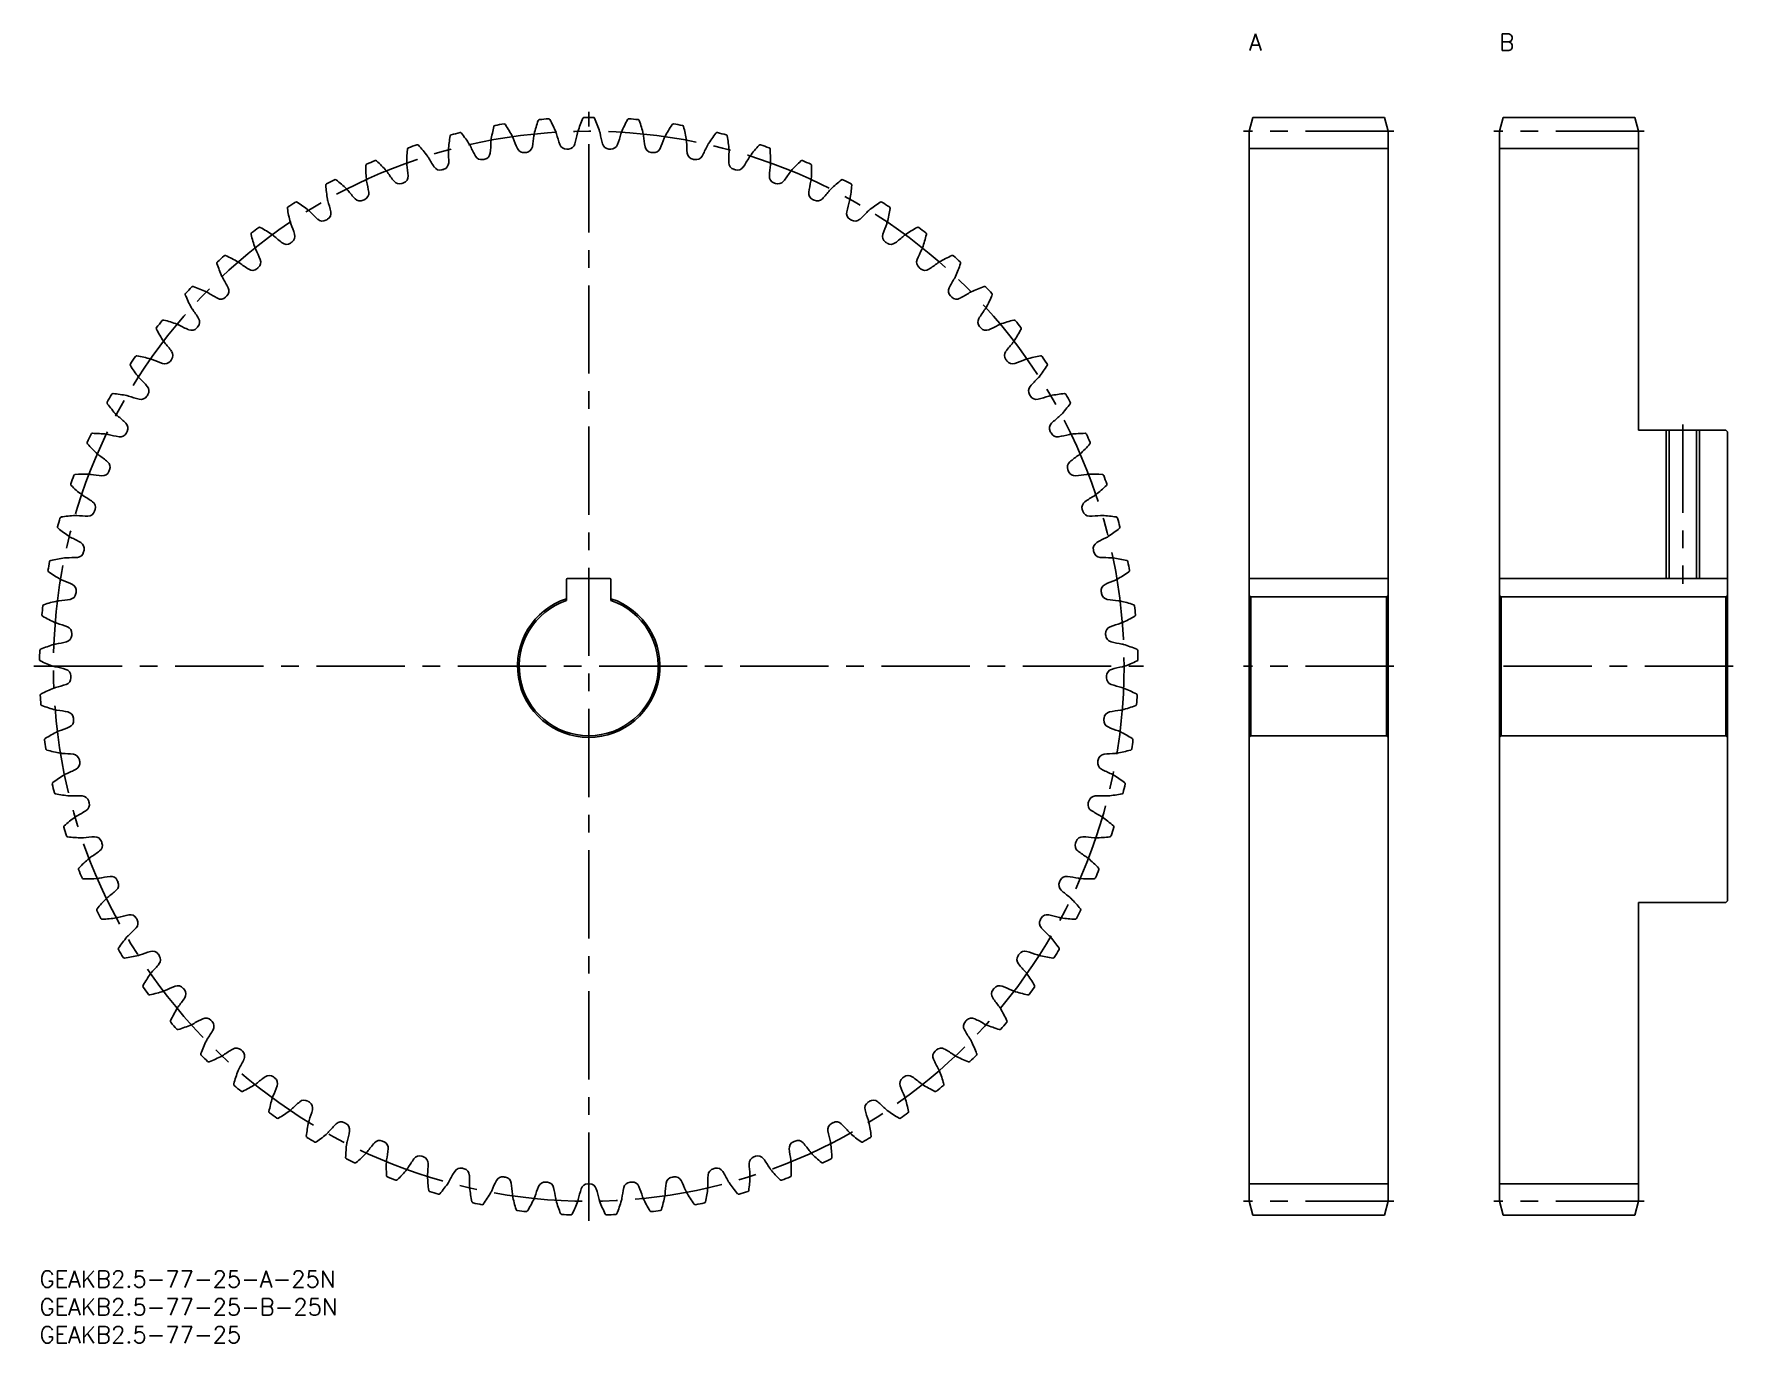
# Model space of a CAD drawing. Extents: x -1 to 304, y -13 to 222.
import ezdxf

# ---------------------------------------------------------------- set-up
doc = ezdxf.new("R2010")
doc.units = 0
doc.header["$LTSCALE"] = 0.5
doc.linetypes.add('CENTER', pattern=[50.8, 31.75, -6.35, 6.35, -6.35])
for name, color, linetype in [('MSM_CENTER', 1, 'CENTER'), ('MSM_CONTINUOUS', 7, 'CONTINUOUS'), ('MSM_NARROW', 5, 'CONTINUOUS'), ('MSM_PART_NUMBER', 7, 'CONTINUOUS')]:
    doc.layers.add(name, color=color, linetype=linetype)
doc.styles.get("Standard").update_dxf_attribs({"font": 'txt.shx', "height": 1, "bigfont": 'bigfont.shx'})

# ---------------------------------------------------------------- blocks, each defined once
blk = doc.blocks.new('*U2')
at = {"layer": 'MSM_PART_NUMBER'}
blk.add_text('GEAKB2.5-77-25-A-25N', height=3, dxfattribs=at).set_placement((0, -3))
blk = doc.blocks.new('*U3')
at = {"layer": 'MSM_PART_NUMBER'}
blk.add_text('GEAKB2.5-77-25-B-25N', height=3, dxfattribs=at).set_placement((0, -8))
blk = doc.blocks.new('*U4')
at = {"layer": 'MSM_PART_NUMBER'}
blk.add_text('GEAKB2.5-77-25', height=3, dxfattribs=at).set_placement((0, -13))
blk = doc.blocks.new('*U5')
at = {"layer": 'MSM_PART_NUMBER'}
blk.add_text('B', height=3, dxfattribs=at).set_placement((262.5, 219.5))
blk = doc.blocks.new('*U6')
at = {"layer": 'MSM_PART_NUMBER'}
blk.add_text('A', height=3, dxfattribs=at).set_placement((217.5, 219.5))

msp = doc.modelspace()

# ---------------------------------------------------------------- linework, layer by layer
at = {"layer": 'MSM_CENTER'}
for p, q in [((98.75, 9), (98.75, 208.5)), ((243.5, 205), (216.5, 205)), ((288.5, 205), (261.5, 205)), ((295.5, 152.25), (295.5, 123.55)), ((-1, 108.75), (198.5, 108.75)), ((243.5, 108.75), (216.5, 108.75)), ((304.5, 108.75), (261.5, 108.75)), ((243.5, 12.5), (216.5, 12.5)), ((288.5, 12.5), (261.5, 12.5))]:
    msp.add_line(p, q, dxfattribs=at)
msp.add_circle((98.75, 108.75), 96.25, dxfattribs=at)
at = {"layer": 'MSM_CONTINUOUS'}
for p, q in [((218.17, 207.5), (217.5, 205)), ((217.5, 205), (217.5, 12.5)), ((241.83, 207.5), (218.17, 207.5)), ((242.5, 205), (241.83, 207.5)), ((242.5, 12.5), (242.5, 205)), ((263.17, 207.5), (262.5, 205)), ((262.5, 205), (262.5, 12.5)), ((286.83, 207.5), (263.17, 207.5)), ((287.5, 205), (286.83, 207.5)), ((287.5, 151.25), (287.5, 205)), ((242.5, 201.88), (217.5, 201.88)), ((287.5, 201.88), (262.5, 201.88)), ((303.2, 151.25), (287.5, 151.25)), ((293.04, 151.25), (293.04, 124.55)), ((297.96, 151.25), (297.96, 124.55)), ((303.5, 150.95), (303.2, 151.25)), ((303.5, 66.55), (303.5, 150.95)), ((94.75, 120.59), (94.75, 124.35)), ((94.95, 124.55), (102.55, 124.55)), ((102.75, 124.35), (102.75, 120.59)), ((242.5, 124.55), (217.5, 124.55)), ((303.5, 124.55), (262.5, 124.55)), ((217.8, 121.25), (217.5, 121.55)), ((217.8, 121.25), (242.2, 121.25)), ((217.8, 121.25), (217.8, 96.25)), ((242.5, 121.55), (242.2, 121.25)), ((242.2, 96.25), (242.2, 121.25)), ((262.8, 121.25), (262.5, 121.55)), ((262.8, 121.25), (303.2, 121.25)), ((262.8, 121.25), (262.8, 96.25)), ((303.5, 121.55), (303.2, 121.25)), ((303.2, 96.25), (303.2, 121.25)), ((217.8, 96.25), (217.5, 95.95)), ((217.8, 96.25), (242.2, 96.25)), ((242.5, 95.95), (242.2, 96.25)), ((262.8, 96.25), (262.5, 95.95)), ((262.8, 96.25), (303.2, 96.25)), ((303.5, 95.95), (303.2, 96.25)), ((287.5, 12.5), (287.5, 66.25)), ((287.5, 66.25), (303.2, 66.25)), ((303.2, 66.25), (303.5, 66.55)), ((242.5, 15.62), (217.5, 15.62)), ((287.5, 15.62), (262.5, 15.62)), ((218.17, 10), (217.5, 12.5)), ((242.5, 12.5), (241.83, 10)), ((263.17, 10), (262.5, 12.5)), ((287.5, 12.5), (286.83, 10)), ((241.83, 10), (218.17, 10)), ((286.83, 10), (263.17, 10))]:
    msp.add_line(p, q, dxfattribs=at)
for centre, radius, start, end in [((98.75, 108.75), 98.75, 103.551, 104.501), ((75.67, 204.51), 0.25, 37.5802, 103.551), ((111.56, 198.31), 30.8, 165.7964, 170.5195), ((81.94, 205.81), 0.25, 99.8257, 165.7964), ((98.75, 108.75), 98.75, 98.8756, 99.8257), ((83.55, 206.07), 0.25, 32.9049, 98.8756), ((57.9, 189.47), 30.8, 28.1818, 32.9049), ((118.81, 196.97), 30.8, 161.1211, 165.8442), ((89.91, 206.85), 0.25, 95.1503, 161.1211), ((98.75, 108.75), 98.75, 94.2003, 95.1503), ((91.54, 206.99), 0.25, 28.2295, 94.2003), ((64.62, 192.54), 30.8, 23.5065, 28.2295), ((90.96, 203.99), 2.07, 15.1232, 23.5066), ((71.47, 209.34), 25.67, 345.0764, 349.5522), ((98.75, 204.31), 2.07, 161.1687, 169.5521), ((125.94, 195.04), 30.8, 156.4458, 161.1688), ((97.93, 207.25), 0.25, 90.475, 156.4458), ((98.75, 108.75), 98.75, 89.525, 90.475), ((99.57, 207.25), 0.25, 23.5542, 89.525), ((71.56, 195.04), 30.8, 18.8312, 23.5542), ((98.75, 204.31), 2.07, 10.4479, 18.8313), ((126.03, 209.34), 25.67, 190.4478, 194.9236), ((106.54, 203.99), 2.07, 156.4934, 164.8768), ((132.88, 192.54), 30.8, 151.7705, 156.4935), ((105.96, 206.99), 0.25, 85.7997, 151.7705), ((98.75, 108.75), 98.75, 84.8497, 85.7997), ((107.59, 206.85), 0.25, 18.8789, 84.8497), ((78.69, 196.97), 30.8, 14.1558, 18.8789), ((139.6, 189.47), 30.8, 147.0951, 151.8182), ((113.95, 206.07), 0.25, 81.1248, 147.0951), ((98.75, 108.75), 98.75, 80.1743, 81.1244), ((115.56, 205.81), 0.25, 14.2036, 80.1743), ((85.94, 198.31), 30.8, 9.4805, 14.2036), ((121.83, 204.51), 0.25, 76.449, 142.4198), ((98.75, 108.75), 98.75, 75.499, 76.449), ((96.84, 199.2), 30.8, 175.1471, 179.8701), ((66.4, 201.78), 0.25, 109.1763, 175.1471), ((98.75, 108.75), 98.75, 108.2263, 109.1763), ((67.94, 202.31), 0.25, 42.2555, 108.2263), ((45.33, 181.77), 30.8, 37.5325, 42.2555), ((104.21, 199.06), 30.8, 170.4718, 175.1948), ((75.59, 201.46), 2.07, 175.1947, 183.5781), ((74.09, 204.11), 0.25, 104.501, 170.4718), ((51.46, 185.88), 30.8, 32.8571, 37.5802), ((75.59, 201.46), 2.07, 24.4739, 32.8573), ((100.84, 212.95), 25.67, 204.4738, 208.9496), ((55.49, 203.57), 25.67, 354.4271, 358.9028), ((83.22, 203.04), 2.07, 170.5194, 178.9027), ((83.22, 203.04), 2.07, 19.7986, 28.1819), ((109.33, 212.44), 25.67, 199.7985, 204.2742), ((87.07, 202.4), 1.25, 204.2742, 277.111), ((87.39, 202.44), 1.25, 276.9149, 349.7517), ((63.36, 206.78), 25.67, 349.7517, 354.2275), ((90.96, 203.99), 2.07, 165.844, 174.2274), ((117.74, 211.23), 25.67, 195.1231, 199.5989), ((94.74, 203.04), 1.25, 199.5989, 272.4357), ((98.75, 108.75), 93.12, 92.2396, 92.4357), ((95.06, 203.05), 1.25, 272.2396, 345.0764), ((102.44, 203.05), 1.25, 194.9236, 267.7604), ((98.75, 108.75), 93.12, 87.5643, 87.7604), ((102.76, 203.04), 1.25, 267.5642, 340.4011), ((79.76, 211.23), 25.67, 340.4011, 344.8769), ((106.54, 203.99), 2.07, 5.7726, 14.156), ((134.14, 206.78), 25.67, 185.7725, 190.2483), ((110.11, 202.44), 1.25, 190.2483, 263.0851), ((110.43, 202.4), 1.25, 262.8889, 335.7258), ((88.17, 212.44), 25.67, 335.7258, 340.2015), ((114.28, 203.04), 2.07, 151.8181, 160.2014), ((114.28, 203.04), 2.07, 1.0973, 9.4806), ((142.01, 203.57), 25.67, 181.0972, 185.5729), ((96.66, 212.95), 25.67, 331.0504, 335.5262), ((121.91, 201.46), 2.07, 147.1427, 155.5261), ((146.04, 185.88), 30.8, 142.4198, 147.1429), ((123.41, 204.11), 0.25, 9.5282, 75.499), ((93.29, 199.06), 30.8, 4.8052, 9.5282), ((121.91, 201.46), 2.07, 356.4219, 4.8053), ((152.17, 181.77), 30.8, 137.7445, 142.4675), ((129.56, 202.31), 0.25, 71.7733, 137.7445), ((98.75, 108.75), 98.75, 70.8237, 71.7737), ((131.1, 201.78), 0.25, 4.8529, 70.8237), ((100.66, 199.2), 30.8, 0.1299, 4.8529), ((58.92, 198.84), 0.25, 113.8512, 179.8224), ((89.47, 198.74), 30.8, 179.8224, 184.5455), ((98.75, 108.75), 98.75, 112.9016, 113.8516), ((60.42, 199.49), 0.25, 46.9308, 112.9016), ((39.56, 177.17), 30.8, 42.2078, 46.9308), ((68.11, 199.27), 2.07, 179.87, 188.2534), ((40.66, 195.28), 25.67, 3.7777, 8.2535), ((68.11, 199.27), 2.07, 29.1492, 37.5326), ((92.34, 212.78), 25.67, 209.1491, 213.6249), ((72.32, 199.35), 1.25, 286.2656, 359.1024), ((47.9, 199.73), 25.67, 359.1024, 3.5782), ((79.47, 201.14), 1.25, 208.9496, 281.7864), ((98.75, 108.75), 93.12, 101.5903, 101.7864), ((79.79, 201.2), 1.25, 281.5903, 354.4271), ((98.75, 108.75), 93.12, 96.9149, 97.111), ((98.75, 108.75), 93.12, 82.889, 83.0851), ((117.71, 201.2), 1.25, 185.5729, 258.4097), ((98.75, 108.75), 93.12, 78.2136, 78.4097), ((118.03, 201.14), 1.25, 258.2136, 331.0504), ((149.6, 199.73), 25.67, 176.4218, 180.8976), ((125.18, 199.35), 1.25, 180.8976, 253.7344), ((105.16, 212.78), 25.67, 326.3751, 330.8509), ((129.39, 199.27), 2.07, 142.4674, 150.8508), ((156.84, 195.28), 25.67, 171.7465, 176.2223), ((129.39, 199.27), 2.07, 351.7466, 0.13), ((157.94, 177.17), 30.8, 133.0692, 137.7922), ((137.08, 199.49), 0.25, 67.0984, 133.0692), ((98.75, 108.75), 98.75, 66.1484, 67.0984), ((138.58, 198.84), 0.25, 0.1776, 66.1484), ((108.03, 198.74), 30.8, 355.4545, 0.1776), ((98.75, 108.75), 98.75, 117.5769, 118.527), ((53.15, 196.06), 0.25, 51.6062, 117.5769), ((34.18, 172.12), 30.8, 46.8831, 51.6062), ((60.83, 196.47), 2.07, 184.5453, 192.9287), ((33.8, 190.26), 25.67, 8.453, 12.9288), ((60.83, 196.47), 2.07, 33.8245, 42.2079), ((83.88, 211.91), 25.67, 213.8244, 218.3002), ((64.72, 196.78), 1.25, 218.3002, 291.137), ((98.75, 108.75), 93.12, 110.9409, 111.137), ((65.02, 196.89), 1.25, 290.9409, 3.7777), ((72.01, 199.26), 1.25, 213.6249, 286.4617), ((98.75, 108.75), 93.12, 106.2656, 106.4617), ((98.75, 108.75), 93.12, 73.5383, 73.7344), ((125.49, 199.26), 1.25, 253.5383, 326.3751), ((132.48, 196.89), 1.25, 176.2223, 249.0592), ((98.75, 108.75), 93.12, 68.863, 69.0591), ((132.78, 196.78), 1.25, 248.863, 321.6998), ((113.62, 211.91), 25.67, 321.6998, 326.1756), ((136.67, 196.47), 2.07, 137.7921, 146.1755), ((163.7, 190.26), 25.67, 167.0712, 171.547), ((136.67, 196.47), 2.07, 347.0713, 355.4547), ((163.32, 172.12), 30.8, 128.3938, 133.1169), ((144.35, 196.06), 0.25, 62.4231, 128.3938), ((98.75, 108.75), 98.75, 61.473, 62.4231), ((51.71, 195.29), 0.25, 118.5274, 184.4977), ((82.17, 197.69), 30.8, 184.4977, 189.2208), ((53.81, 193.08), 2.07, 189.2207, 197.604), ((53.81, 193.08), 2.07, 38.4999, 46.8832), ((75.52, 210.35), 25.67, 218.4998, 222.9755), ((57.66, 193.71), 1.25, 222.9755, 295.8123), ((98.75, 108.75), 93.12, 115.6162, 115.8123), ((57.95, 193.85), 1.25, 295.6162, 8.453), ((139.55, 193.85), 1.25, 171.547, 244.3838), ((98.75, 108.75), 93.12, 64.1877, 64.3838), ((139.84, 193.71), 1.25, 244.1877, 317.0245), ((121.98, 210.35), 25.67, 317.0245, 321.5002), ((143.69, 193.08), 2.07, 133.1168, 141.5001), ((143.69, 193.08), 2.07, 342.396, 350.7793), ((115.33, 197.69), 30.8, 350.7792, 355.5023), ((145.79, 195.29), 0.25, 355.5023, 61.473), ((44.81, 191.17), 0.25, 123.2023, 189.1731), ((74.97, 196.04), 30.8, 189.1731, 193.8961), ((98.75, 108.75), 98.75, 122.2523, 123.2023), ((46.19, 192.05), 0.25, 56.2815, 122.2523), ((29.23, 166.64), 30.8, 51.5584, 56.2815), ((47.09, 189.14), 2.07, 43.1752, 51.5586), ((67.32, 208.12), 25.67, 223.1751, 227.6509), ((51.15, 190.24), 1.25, 300.2916, 13.1284), ((27.37, 184.69), 25.67, 13.1284, 17.6041), ((146.35, 190.24), 1.25, 166.8716, 239.7084), ((170.13, 184.69), 25.67, 162.3959, 166.8716), ((130.18, 208.12), 25.67, 312.3491, 316.8249), ((150.41, 189.14), 2.07, 128.4414, 136.8248), ((168.27, 166.64), 30.8, 123.7185, 128.4416), ((151.31, 192.05), 0.25, 57.7477, 123.7185), ((98.75, 108.75), 98.75, 56.7977, 57.7477), ((122.53, 196.04), 30.8, 346.1039, 350.8269), ((152.69, 191.17), 0.25, 350.8269, 56.7977), ((38.27, 186.5), 0.25, 127.8776, 193.8484), ((67.94, 193.81), 30.8, 193.8484, 198.5714), ((98.75, 108.75), 98.75, 126.9276, 127.8776), ((39.57, 187.49), 0.25, 60.9568, 126.9276), ((24.74, 160.78), 30.8, 56.2338, 60.9568), ((40.71, 184.66), 2.07, 47.8505, 56.2339), ((47.09, 189.14), 2.07, 193.896, 202.2794), ((21.42, 178.62), 25.67, 17.8037, 22.2795), ((44.66, 186.09), 1.25, 304.9669, 17.8037), ((50.87, 190.08), 1.25, 227.6509, 300.4877), ((98.75, 108.75), 93.12, 120.2916, 120.4877), ((98.75, 108.75), 93.12, 59.5123, 59.7084), ((146.63, 190.08), 1.25, 239.5123, 312.3491), ((152.84, 186.09), 1.25, 162.1963, 235.0332), ((176.08, 178.62), 25.67, 157.7205, 162.1963), ((150.41, 189.14), 2.07, 337.7206, 346.104), ((156.79, 184.66), 2.07, 123.7661, 132.1495), ((172.76, 160.78), 30.8, 119.0432, 123.7662), ((157.93, 187.49), 0.25, 53.0724, 119.0432), ((98.75, 108.75), 98.75, 52.1224, 53.0724), ((129.56, 193.81), 30.8, 341.4286, 346.1516), ((159.23, 186.5), 0.25, 346.1516, 52.1224), ((40.71, 184.66), 2.07, 198.5713, 206.9547), ((15.98, 172.09), 25.67, 22.479, 26.9548), ((59.32, 205.23), 25.67, 227.8504, 232.3262), ((44.4, 185.9), 1.25, 232.3262, 305.1629), ((98.75, 108.75), 93.12, 124.9669, 125.163), ((98.75, 108.75), 93.12, 54.837, 55.0331), ((153.1, 185.9), 1.25, 234.837, 307.6738), ((138.18, 205.23), 25.67, 307.6738, 312.1496), ((181.52, 172.09), 25.67, 153.0452, 157.521), ((156.79, 184.66), 2.07, 333.0453, 341.4287), ((32.14, 181.31), 0.25, 132.5534, 198.5237), ((61.1, 191.02), 30.8, 198.5237, 203.2468), ((98.75, 108.75), 98.75, 131.6029, 132.5529), ((33.35, 182.4), 0.25, 65.6321, 131.6029), ((20.74, 154.58), 30.8, 60.9091, 65.6321), ((34.71, 179.68), 2.07, 52.5258, 60.9092), ((51.59, 201.69), 25.67, 232.5257, 237.0015), ((38.29, 181.22), 1.25, 237.0015, 309.8383), ((98.75, 108.75), 93.12, 129.6422, 129.8383), ((38.54, 181.42), 1.25, 309.6422, 22.479), ((158.96, 181.42), 1.25, 157.521, 230.3578), ((98.75, 108.75), 93.12, 50.1617, 50.3578), ((159.21, 181.22), 1.25, 230.1616, 302.9985), ((145.91, 201.69), 25.67, 302.9985, 307.4743), ((162.79, 179.68), 2.07, 119.0908, 127.4742), ((176.76, 154.58), 30.8, 114.3679, 119.0909), ((164.15, 182.4), 0.25, 48.3971, 114.3679), ((98.75, 108.75), 98.75, 47.4471, 48.3971), ((136.4, 191.02), 30.8, 336.7532, 341.4763), ((165.36, 181.31), 0.25, 341.4763, 47.4471), ((34.71, 179.68), 2.07, 203.2466, 211.63), ((11.09, 165.13), 25.67, 27.1543, 31.6301), ((186.41, 165.13), 25.67, 148.3699, 152.8457), ((162.79, 179.68), 2.07, 328.37, 336.7534), ((26.44, 175.64), 0.25, 137.2283, 203.199), ((54.52, 187.67), 30.8, 203.199, 207.9221), ((98.75, 108.75), 98.75, 136.2782, 137.2283), ((27.56, 176.83), 0.25, 70.3075, 136.2782), ((17.27, 148.07), 30.8, 65.5844, 70.3075), ((29.14, 174.22), 2.07, 57.2012, 65.5845), ((44.17, 197.54), 25.67, 237.201, 241.6768), ((32.59, 176.05), 1.25, 241.6768, 314.5136), ((98.75, 108.75), 93.12, 134.3175, 134.5136), ((32.82, 176.27), 1.25, 314.3175, 27.1543), ((164.68, 176.27), 1.25, 152.8457, 225.6825), ((98.75, 108.75), 93.12, 45.4864, 45.6825), ((164.91, 176.05), 1.25, 225.4864, 298.3232), ((153.33, 197.54), 25.67, 298.3232, 302.799), ((168.36, 174.22), 2.07, 114.4155, 122.7988), ((180.23, 148.07), 30.8, 109.6925, 114.4156), ((169.94, 176.83), 0.25, 43.7218, 109.6925), ((98.75, 108.75), 98.75, 42.7717, 43.7218), ((142.98, 187.67), 30.8, 332.0779, 336.801), ((171.06, 175.64), 0.25, 336.801, 42.7717), ((29.14, 174.22), 2.07, 207.922, 216.3053), ((6.79, 157.8), 25.67, 31.8296, 36.3054), ((27.53, 170.67), 1.25, 318.9929, 31.8297), ((169.97, 170.67), 1.25, 148.1703, 221.0071), ((190.71, 157.8), 25.67, 143.6946, 148.1704), ((168.36, 174.22), 2.07, 323.6947, 332.078), ((21.23, 169.52), 0.25, 141.9036, 207.8744), ((48.24, 183.81), 30.8, 207.8744, 212.5974), ((98.75, 108.75), 98.75, 140.9536, 141.9036), ((22.25, 170.8), 0.25, 74.9828, 140.9536), ((14.34, 141.29), 30.8, 70.2597, 74.9828), ((24.04, 168.33), 2.07, 61.8765, 70.2599), ((37.11, 192.8), 25.67, 241.8764, 246.3522), ((27.32, 170.43), 1.25, 246.3522, 319.189), ((98.75, 108.75), 93.12, 138.9929, 139.189), ((98.75, 108.75), 93.12, 40.811, 41.0071), ((170.18, 170.43), 1.25, 220.811, 293.6478), ((160.39, 192.8), 25.67, 293.6478, 298.1236), ((173.46, 168.33), 2.07, 109.7401, 118.1235), ((183.16, 141.29), 30.8, 105.0172, 109.7403), ((175.25, 170.8), 0.25, 39.0464, 105.0172), ((149.26, 183.81), 30.8, 327.4026, 332.1256), ((98.75, 108.75), 98.75, 38.0964, 39.0464), ((176.27, 169.52), 0.25, 332.1256, 38.0964), ((24.04, 168.33), 2.07, 212.5973, 220.9807), ((3.1, 150.14), 25.67, 36.505, 40.9808), ((22.72, 164.66), 1.25, 323.6682, 36.505), ((174.78, 164.66), 1.25, 143.495, 216.3318), ((194.4, 150.14), 25.67, 139.0192, 143.495), ((173.46, 168.33), 2.07, 319.0193, 327.4027), ((16.54, 163), 0.25, 146.5789, 212.5497), ((98.75, 108.75), 98.75, 145.6289, 146.5789), ((42.29, 179.44), 30.8, 212.5497, 217.2727), ((17.45, 164.36), 0.25, 79.6581, 145.6289), ((11.96, 134.3), 30.8, 74.9351, 79.6581), ((19.43, 162.04), 2.07, 66.5518, 74.9352), ((30.47, 187.49), 25.67, 246.5517, 251.0275), ((22.53, 164.4), 1.25, 251.0275, 323.8643), ((98.75, 108.75), 93.12, 143.6682, 143.8643), ((98.75, 108.75), 93.12, 36.1357, 36.3318), ((174.97, 164.4), 1.25, 216.1357, 288.9725), ((167.03, 187.49), 25.67, 288.9725, 293.4483), ((178.07, 162.04), 2.07, 105.0648, 113.4482), ((185.54, 134.3), 30.8, 100.3419, 105.0649), ((155.21, 179.44), 30.8, 322.7273, 327.4503), ((180.05, 164.36), 0.25, 34.3711, 100.3419), ((98.75, 108.75), 98.75, 33.4211, 34.3711), ((180.96, 163), 0.25, 327.4503, 33.4211), ((19.43, 162.04), 2.07, 217.2726, 225.656), ((0.04, 142.2), 25.67, 41.1803, 45.6561), ((18.42, 158.28), 1.25, 328.3435, 41.1803), ((179.08, 158.28), 1.25, 138.8197, 211.6565), ((197.46, 142.2), 25.67, 134.3439, 138.8197), ((178.07, 162.04), 2.07, 314.344, 322.7274), ((12.39, 156.12), 0.25, 151.2542, 217.225), ((98.75, 108.75), 98.75, 150.3042, 151.2542), ((36.71, 174.6), 30.8, 217.225, 221.9481), ((13.19, 157.55), 0.25, 84.3334, 150.3042), ((10.17, 127.15), 30.8, 79.6104, 84.3334), ((15.35, 155.4), 2.07, 71.2271, 79.6105), ((24.28, 181.67), 25.67, 251.227, 255.7028), ((18.25, 158.01), 1.25, 255.7028, 328.5396), ((98.75, 108.75), 93.12, 148.3435, 148.5396), ((98.75, 108.75), 93.12, 31.4604, 31.6565), ((179.25, 158.01), 1.25, 211.4604, 284.2972), ((173.22, 181.67), 25.67, 284.2972, 288.773), ((182.15, 155.4), 2.07, 100.3895, 108.7729), ((187.33, 127.15), 30.8, 95.6666, 100.3896), ((160.79, 174.6), 30.8, 318.0519, 322.775), ((184.31, 157.55), 0.25, 29.6958, 95.6666), ((98.75, 108.75), 98.75, 28.7458, 29.6958), ((185.11, 156.12), 0.25, 322.775, 28.7458), ((15.35, 155.4), 2.07, 221.9479, 230.3313), ((-2.36, 134.05), 25.67, 45.8556, 50.3314), ((199.86, 134.05), 25.67, 129.6686, 134.1444), ((182.15, 155.4), 2.07, 309.6687, 318.0521), ((98.75, 108.75), 98.75, 154.9795, 155.9296), ((9.49, 150.41), 0.25, 89.0088, 154.9795), ((8.97, 119.86), 30.8, 84.2857, 89.0088), ((11.83, 148.45), 2.07, 75.9025, 84.2858), ((18.58, 175.35), 25.67, 255.9023, 260.3781), ((14.5, 151.28), 1.25, 260.3781, 333.2149), ((14.65, 151.57), 1.25, 333.0188, 45.8556), ((98.75, 108.75), 93.12, 153.0188, 153.2149), ((182.85, 151.57), 1.25, 134.1444, 206.9812), ((98.75, 108.75), 93.12, 26.7851, 26.9812), ((183, 151.28), 1.25, 206.7851, 279.6219), ((178.92, 175.35), 25.67, 279.6219, 284.0977), ((185.67, 148.45), 2.07, 95.7142, 104.0975), ((188.53, 119.86), 30.8, 90.9912, 95.7143), ((188.01, 150.41), 0.25, 25.0205, 90.9912), ((98.75, 108.75), 98.75, 24.0704, 25.0205), ((8.82, 148.92), 0.25, 155.9296, 221.9003), ((31.55, 169.33), 30.8, 221.9003, 226.6234), ((11.83, 148.45), 2.07, 226.6233, 235.0066), ((-4.08, 125.72), 25.67, 50.5309, 55.0067), ((201.58, 125.72), 25.67, 124.9933, 129.4691), ((185.67, 148.45), 2.07, 304.9934, 313.3767), ((165.95, 169.33), 30.8, 313.3766, 318.0997), ((188.68, 148.92), 0.25, 318.0997, 24.0704), ((11.31, 144.27), 1.25, 265.0535, 337.8903), ((11.44, 144.57), 1.25, 337.6941, 50.5309), ((98.75, 108.75), 93.12, 157.6941, 157.8903), ((186.06, 144.57), 1.25, 129.4691, 202.3059), ((98.75, 108.75), 93.12, 22.1097, 22.3059), ((186.19, 144.27), 1.25, 202.1098, 274.9465), ((5.84, 141.46), 0.25, 160.6049, 226.5757), ((98.75, 108.75), 98.75, 159.6549, 160.6049), ((26.84, 163.65), 30.8, 226.5757, 231.2987), ((6.39, 143), 0.25, 93.6841, 159.6549), ((8.36, 112.51), 30.8, 88.961, 93.6841), ((8.88, 141.23), 2.07, 80.5778, 88.9612), ((13.42, 168.6), 25.67, 260.5777, 265.0535), ((184.08, 168.6), 25.67, 274.9465, 279.4223), ((188.62, 141.23), 2.07, 91.0388, 99.4222), ((189.14, 112.51), 30.8, 86.3159, 91.039), ((170.66, 163.65), 30.8, 308.7013, 313.4243), ((191.11, 143), 0.25, 20.3451, 86.3159), ((98.75, 108.75), 98.75, 19.3951, 20.3451), ((191.66, 141.46), 0.25, 313.4243, 19.3951), ((8.88, 141.23), 2.07, 231.2986, 239.682), ((-5.12, 117.28), 25.67, 55.2063, 59.6821), ((8.81, 137.33), 1.25, 342.3695, 55.2063), ((188.69, 137.33), 1.25, 124.7937, 197.6305), ((202.62, 117.28), 25.67, 120.3179, 124.7937), ((188.62, 141.23), 2.07, 300.318, 308.7014), ((98.75, 108.75), 98.75, 164.3302, 165.2802), ((3.91, 135.35), 0.25, 98.3594, 164.3302), ((8.35, 105.13), 30.8, 93.6364, 98.3594), ((6.53, 133.8), 2.07, 85.2531, 93.6365), ((8.83, 161.44), 25.67, 265.253, 269.7288), ((8.71, 137.03), 1.25, 269.7288, 342.5656), ((98.75, 108.75), 93.12, 162.3695, 162.5656), ((98.75, 108.75), 93.12, 17.4344, 17.6305), ((188.79, 137.03), 1.25, 197.4344, 270.2712), ((188.67, 161.44), 25.67, 270.2712, 274.747), ((190.97, 133.8), 2.07, 86.3635, 94.7469), ((189.15, 105.13), 30.8, 81.6406, 86.3636), ((193.59, 135.35), 0.25, 15.6698, 81.6406), ((98.75, 108.75), 98.75, 14.7198, 15.6698), ((3.48, 133.78), 0.25, 165.2802, 231.251), ((22.6, 157.6), 30.8, 231.251, 235.974), ((6.53, 133.8), 2.07, 235.9739, 244.3573), ((-5.47, 108.79), 25.67, 59.8816, 64.3574), ((202.97, 108.79), 25.67, 115.6426, 120.1184), ((190.97, 133.8), 2.07, 295.6427, 304.0261), ((174.9, 157.6), 30.8, 304.026, 308.749), ((194.02, 133.78), 0.25, 308.749, 14.7198), ((4.83, 153.94), 25.67, 269.9283, 274.4041), ((6.71, 129.59), 1.25, 274.4041, 347.2409), ((6.78, 129.91), 1.25, 347.0448, 59.8816), ((98.75, 108.75), 93.12, 167.0448, 167.2409), ((190.72, 129.91), 1.25, 120.1184, 192.9552), ((98.75, 108.75), 93.12, 12.7591, 12.9552), ((190.79, 129.59), 1.25, 192.7591, 265.5959), ((192.67, 153.94), 25.67, 265.5959, 270.0717), ((98.75, 108.75), 98.75, 169.0055, 169.9555), ((1.76, 125.93), 0.25, 169.9555, 235.9263), ((18.88, 151.23), 30.8, 235.9263, 240.6494), ((2.06, 127.54), 0.25, 103.0347, 169.0055), ((8.95, 97.77), 30.8, 98.3117, 103.0347), ((4.8, 126.2), 2.07, 89.9284, 98.3118), ((192.7, 126.2), 2.07, 81.6882, 90.0716), ((188.55, 97.77), 30.8, 76.9653, 81.6883), ((178.62, 151.23), 30.8, 299.3506, 304.0737), ((195.44, 127.54), 0.25, 10.9945, 76.9653), ((98.75, 108.75), 98.75, 10.0445, 10.9945), ((195.74, 125.93), 0.25, 304.0737, 10.0445), ((4.8, 126.2), 2.07, 240.6492, 249.0326), ((-5.13, 100.29), 25.67, 64.5569, 69.0327), ((5.36, 122.34), 1.25, 351.7201, 64.5569), ((94.95, 124.35), 0.2, 90, 180), ((102.55, 124.35), 0.2, 0, 90), ((192.14, 122.34), 1.25, 115.4431, 188.2799), ((202.63, 100.29), 25.67, 110.9673, 115.4431), ((192.7, 126.2), 2.07, 290.9674, 299.3508), ((98.75, 108.75), 98.75, 173.6808, 174.6309), ((0.85, 119.59), 0.25, 107.7101, 173.6808), ((10.14, 90.49), 30.8, 102.987, 107.7101), ((3.69, 118.48), 2.07, 94.6038, 102.9871), ((1.46, 146.13), 25.67, 274.6036, 279.0794), ((5.31, 122.02), 1.25, 279.0794, 351.9162), ((98.75, 108.75), 93.12, 171.7201, 171.9162), ((98.75, 108.75), 12.8, 108.21, 71.79), ((98.75, 108.75), 12.5, 108.6629, 71.3371), ((98.75, 108.75), 93.12, 8.0838, 8.2799), ((192.19, 122.02), 1.25, 188.0838, 260.9206), ((196.04, 146.13), 25.67, 260.9206, 265.3964), ((193.81, 118.48), 2.07, 77.0129, 85.3962), ((187.36, 90.49), 30.8, 72.2899, 77.013), ((196.65, 119.59), 0.25, 6.3192, 72.2899), ((98.75, 108.75), 98.75, 5.3691, 6.3192), ((0.68, 117.97), 0.25, 174.6309, 240.6016), ((15.68, 144.58), 30.8, 240.6016, 245.3247), ((3.69, 118.48), 2.07, 245.3246, 253.7079), ((-4.1, 91.85), 25.67, 69.2322, 73.708), ((201.6, 91.85), 25.67, 106.292, 110.7678), ((193.81, 118.48), 2.07, 286.2921, 294.6754), ((181.82, 144.58), 30.8, 294.6753, 299.3984), ((196.82, 117.97), 0.25, 299.3984, 5.3691), ((-1.26, 138.08), 25.67, 279.279, 283.7548), ((4.54, 114.36), 1.25, 283.7548, 356.5916), ((4.56, 114.68), 1.25, 356.3954, 69.2322), ((98.75, 108.75), 93.12, 176.3954, 176.5916), ((192.94, 114.68), 1.25, 110.7678, 183.6046), ((98.75, 108.75), 93.12, 3.4084, 3.6046), ((192.96, 114.36), 1.25, 183.4085, 256.2452), ((198.76, 138.08), 25.67, 256.2452, 260.721), ((98.75, 108.75), 98.75, 178.3562, 179.3062), ((0.29, 111.58), 0.25, 112.3854, 178.3562), ((11.93, 83.33), 30.8, 107.6623, 112.3854), ((3.21, 110.7), 2.07, 99.2791, 107.6625), ((194.29, 110.7), 2.07, 72.3375, 80.7209), ((185.57, 83.33), 30.8, 67.6146, 72.3377), ((197.21, 111.58), 0.25, 1.6438, 67.6146), ((98.75, 108.75), 98.75, 0.6938, 1.6438), ((0.26, 109.94), 0.25, 179.3062, 245.277), ((13.03, 137.69), 30.8, 245.277, 250), ((3.21, 110.7), 2.07, 249.9999, 258.3832), ((-2.38, 83.53), 25.67, 73.9076, 78.3834), ((4.39, 106.99), 1.25, 1.0708, 73.9076), ((98.75, 108.75), 93.12, 181.0708, 181.2669), ((98.75, 108.75), 93.12, 358.7331, 358.9292), ((193.11, 106.99), 1.25, 106.0924, 178.9292), ((199.88, 83.53), 25.67, 101.6166, 106.0924), ((194.29, 110.7), 2.07, 281.6168, 290.0001), ((184.47, 137.69), 30.8, 290, 294.723), ((197.24, 109.94), 0.25, 294.723, 0.6938), ((14.29, 76.34), 30.8, 112.3377, 117.0607), ((3.37, 102.91), 2.07, 103.9544, 112.3378), ((-3.32, 129.83), 25.67, 283.9543, 288.4301), ((4.4, 106.66), 1.25, 288.4301, 1.2669), ((193.1, 106.66), 1.25, 178.7331, 251.5699), ((200.82, 129.83), 25.67, 251.5699, 256.0457), ((194.13, 102.91), 2.07, 67.6622, 76.0456), ((183.21, 76.34), 30.8, 62.9393, 67.6623), ((0.39, 103.54), 0.25, 117.0607, 183.0315), ((98.75, 108.75), 98.75, 183.0315, 183.9815), ((0.49, 101.91), 0.25, 183.9815, 249.9523), ((10.96, 130.61), 30.8, 249.9523, 254.6753), ((3.37, 102.91), 2.07, 254.6752, 263.0586), ((0.02, 75.37), 25.67, 78.5829, 83.0587), ((197.48, 75.37), 25.67, 96.9413, 101.4171), ((194.13, 102.91), 2.07, 276.9414, 285.3248), ((186.54, 130.61), 30.8, 285.3247, 290.0477), ((197.01, 101.91), 0.25, 290.0477, 356.0185), ((197.11, 103.54), 0.25, 356.9685, 62.9393), ((98.75, 108.75), 98.75, 356.0185, 356.9685), ((-4.7, 121.44), 25.67, 288.6296, 293.1054), ((4.85, 99.3), 1.25, 5.7461, 78.5829), ((4.88, 98.98), 1.25, 293.1054, 5.9422), ((98.75, 108.75), 93.12, 185.7461, 185.9422), ((98.75, 108.75), 93.12, 354.0578, 354.2539), ((192.62, 98.98), 1.25, 174.0578, 246.8946), ((192.65, 99.3), 1.25, 101.4171, 174.254), ((202.2, 121.44), 25.67, 246.8946, 251.3704), ((1.14, 95.54), 0.25, 121.736, 187.7068), ((98.75, 108.75), 98.75, 187.7068, 188.6568), ((17.21, 69.56), 30.8, 117.013, 121.736), ((4.16, 95.15), 2.07, 108.6297, 117.0131), ((193.34, 95.15), 2.07, 62.9869, 71.3703), ((180.29, 69.56), 30.8, 58.264, 62.987), ((98.75, 108.75), 98.75, 351.3432, 352.2932), ((196.36, 95.54), 0.25, 352.2932, 58.264), ((1.37, 93.92), 0.25, 188.6568, 254.6276), ((9.47, 123.38), 30.8, 254.6276, 259.3506), ((4.16, 95.15), 2.07, 259.3505, 267.7339), ((3.07, 67.43), 25.67, 83.2582, 87.734), ((5.93, 91.68), 1.25, 10.4214, 83.2582), ((98.75, 108.75), 93.12, 190.4214, 190.6175), ((98.75, 108.75), 93.12, 349.3825, 349.5786), ((191.57, 91.68), 1.25, 96.7418, 169.5786), ((194.43, 67.43), 25.67, 92.266, 96.7418), ((193.34, 95.15), 2.07, 272.2661, 280.6495), ((188.03, 123.38), 30.8, 280.6494, 285.3724), ((196.13, 93.92), 0.25, 285.3724, 351.3432), ((20.68, 63.04), 30.8, 121.6883, 126.4114), ((5.59, 87.49), 2.07, 113.3051, 121.6884), ((-5.39, 112.96), 25.67, 293.3049, 297.7807), ((5.99, 91.36), 1.25, 297.7807, 10.6175), ((191.51, 91.36), 1.25, 169.3825, 242.2193), ((202.89, 112.96), 25.67, 242.2193, 246.6951), ((191.91, 87.49), 2.07, 58.3116, 66.6949), ((176.82, 63.04), 30.8, 53.5886, 58.3117), ((2.54, 87.63), 0.25, 126.4114, 192.3821), ((98.75, 108.75), 98.75, 192.3821, 193.3322), ((2.9, 86.04), 0.25, 193.3322, 259.3029), ((8.58, 116.06), 30.8, 259.3029, 264.026), ((188.92, 116.06), 30.8, 275.974, 280.6971), ((194.6, 86.04), 0.25, 280.6971, 346.6678), ((98.75, 108.75), 98.75, 346.6678, 347.6179), ((194.96, 87.63), 0.25, 347.6179, 53.5886), ((5.59, 87.49), 2.07, 264.0259, 272.4092), ((6.75, 59.77), 25.67, 87.9335, 92.4093), ((-5.39, 104.46), 25.67, 297.9803, 302.4561), ((7.63, 84.17), 1.25, 15.0968, 87.9335), ((7.72, 83.86), 1.25, 302.4561, 15.2929), ((98.75, 108.75), 93.12, 195.0967, 195.2929), ((189.78, 83.86), 1.25, 164.7072, 237.5439), ((98.75, 108.75), 93.12, 344.7071, 344.9033), ((189.87, 84.17), 1.25, 92.0665, 164.9033), ((202.89, 104.46), 25.67, 237.5439, 242.0197), ((190.75, 59.77), 25.67, 87.5907, 92.0665), ((191.91, 87.49), 2.07, 267.5908, 275.9741), ((4.58, 79.86), 0.25, 131.0867, 197.0575), ((98.75, 108.75), 98.75, 197.0575, 198.0075), ((24.66, 56.83), 30.8, 126.3636, 131.0867), ((7.63, 79.96), 2.07, 117.9804, 126.3638), ((189.87, 79.96), 2.07, 53.6362, 62.0196), ((172.84, 56.83), 30.8, 48.9133, 53.6364), ((98.75, 108.75), 98.75, 341.9925, 342.9425), ((192.92, 79.86), 0.25, 342.9425, 48.9133), ((5.07, 78.3), 0.25, 198.0075, 263.9783), ((8.28, 108.68), 30.8, 263.9783, 268.7013), ((7.63, 79.96), 2.07, 268.7012, 277.0845), ((11.05, 52.43), 25.67, 92.6089, 97.0847), ((9.94, 76.82), 1.25, 19.7721, 92.6089), ((10.05, 76.52), 1.25, 307.1314, 19.9682), ((98.75, 108.75), 93.12, 199.7721, 199.9682), ((187.45, 76.52), 1.25, 160.0318, 232.8686), ((98.75, 108.75), 93.12, 340.0318, 340.2279), ((187.56, 76.82), 1.25, 87.3911, 160.228), ((186.45, 52.43), 25.67, 82.9153, 87.3911), ((189.87, 79.96), 2.07, 262.9155, 271.2988), ((189.22, 108.68), 30.8, 271.2987, 276.0217), ((192.43, 78.3), 0.25, 276.0217, 341.9925), ((29.14, 50.96), 30.8, 131.039, 135.762), ((10.28, 72.63), 2.07, 122.6557, 131.0391), ((-4.69, 95.99), 25.67, 302.6556, 307.1314), ((202.19, 95.99), 25.67, 232.8686, 237.3444), ((187.22, 72.63), 2.07, 48.9609, 57.3443), ((168.36, 50.96), 30.8, 44.238, 48.961), ((7.25, 72.28), 0.25, 135.762, 201.7328), ((98.75, 108.75), 98.75, 201.7328, 202.6828), ((7.87, 70.77), 0.25, 202.6828, 268.6536), ((8.59, 101.31), 30.8, 268.6536, 273.3766), ((10.28, 72.63), 2.07, 273.3765, 281.7599), ((15.93, 45.47), 25.67, 97.2842, 101.76), ((12.84, 69.69), 1.25, 24.4474, 97.2842), ((184.66, 69.69), 1.25, 82.7158, 155.5527), ((181.57, 45.47), 25.67, 78.24, 82.7158), ((187.22, 72.63), 2.07, 258.2401, 266.6235), ((188.91, 101.31), 30.8, 266.6234, 271.3464), ((189.63, 70.77), 0.25, 271.3464, 337.3172), ((98.75, 108.75), 98.75, 337.3172, 338.2672), ((190.25, 72.28), 0.25, 338.2672, 44.238), ((-3.31, 87.6), 25.67, 307.3309, 311.8067), ((12.97, 69.4), 1.25, 311.8067, 24.6435), ((98.75, 108.75), 93.12, 204.4474, 204.6435), ((184.53, 69.4), 1.25, 155.3565, 228.1933), ((98.75, 108.75), 93.12, 335.3565, 335.5526), ((200.81, 87.6), 25.67, 228.1933, 232.6691), ((10.53, 64.94), 0.25, 140.4373, 206.4081), ((98.75, 108.75), 98.75, 206.4081, 207.3581), ((34.08, 45.48), 30.8, 135.7143, 140.4373), ((13.52, 65.54), 2.07, 127.331, 135.7144), ((183.98, 65.54), 2.07, 44.2856, 52.669), ((163.42, 45.48), 30.8, 39.5627, 44.2857), ((98.75, 108.75), 98.75, 332.6419, 333.5919), ((186.97, 64.94), 0.25, 333.5915, 39.5627), ((11.27, 63.48), 0.25, 207.3581, 273.3289), ((9.49, 93.98), 30.8, 273.3289, 278.0519), ((13.52, 65.54), 2.07, 278.0518, 286.4352), ((21.37, 38.93), 25.67, 101.9595, 106.4353), ((-1.24, 79.35), 25.67, 312.0062, 316.482), ((16.31, 62.82), 1.25, 29.1227, 101.9595), ((16.46, 62.54), 1.25, 316.482, 29.3188), ((98.75, 108.75), 93.12, 209.1227, 209.3188), ((181.04, 62.54), 1.25, 150.6812, 223.518), ((98.75, 108.75), 93.12, 330.6812, 330.8773), ((181.19, 62.82), 1.25, 78.0405, 150.8773), ((198.74, 79.35), 25.67, 223.518, 227.9938), ((176.13, 38.93), 25.67, 73.5647, 78.0405), ((183.98, 65.54), 2.07, 253.5648, 261.9482), ((188.01, 93.98), 30.8, 261.9481, 266.6711), ((186.23, 63.48), 0.25, 266.6711, 332.6419), ((39.45, 40.42), 30.8, 140.3896, 145.1126), ((17.32, 58.74), 2.07, 132.0064, 140.3897), ((180.18, 58.74), 2.07, 39.6103, 47.9936), ((158.05, 40.42), 30.8, 34.8874, 39.6104), ((14.39, 57.9), 0.25, 145.1126, 211.0834), ((98.75, 108.75), 98.75, 211.0834, 212.0335), ((15.25, 56.5), 0.25, 212.0335, 278.0042), ((10.99, 86.76), 30.8, 278.0042, 282.7273), ((17.32, 58.74), 2.07, 282.7272, 291.1105), ((27.31, 32.86), 25.67, 106.6348, 111.1106), ((20.32, 56.25), 1.25, 33.7981, 106.6348), ((1.49, 71.3), 25.67, 316.6816, 321.1574), ((98.75, 108.75), 93.12, 213.798, 213.9942), ((20.5, 55.98), 1.25, 321.1574, 33.9942), ((177, 55.98), 1.25, 146.0059, 218.8426), ((98.75, 108.75), 93.12, 326.0058, 326.202), ((196.01, 71.3), 25.67, 218.8426, 223.3184), ((177.18, 56.25), 1.25, 73.3652, 146.202), ((170.19, 32.86), 25.67, 68.8894, 73.3652), ((180.18, 58.74), 2.07, 248.8895, 257.2728), ((186.51, 86.76), 30.8, 257.2727, 261.9958), ((182.25, 56.5), 0.25, 261.9958, 327.9665), ((98.75, 108.75), 98.75, 327.9665, 328.9166), ((183.11, 57.9), 0.25, 328.9161, 34.8874), ((45.22, 35.82), 30.8, 145.0649, 149.788), ((21.67, 52.27), 2.07, 136.6817, 145.0651), ((175.83, 52.27), 2.07, 34.9349, 43.3183), ((152.28, 35.82), 30.8, 30.212, 34.9351), ((18.82, 51.19), 0.25, 149.788, 215.7588), ((98.75, 108.75), 98.75, 215.7588, 216.7088), ((19.78, 49.87), 0.25, 216.7088, 282.6796), ((13.08, 79.68), 30.8, 282.6796, 287.4026), ((21.67, 52.27), 2.07, 287.4025, 295.7858), ((33.74, 27.29), 25.67, 111.3102, 115.786), ((24.86, 50.03), 1.25, 38.4734, 111.3102), ((4.86, 63.49), 25.67, 321.3569, 325.8327), ((98.75, 108.75), 93.12, 218.4734, 218.6695), ((25.07, 49.78), 1.25, 325.8327, 38.6695), ((172.43, 49.78), 1.25, 141.3305, 214.1673), ((192.64, 63.49), 25.67, 214.1673, 218.6431), ((98.75, 108.75), 93.12, 321.3305, 321.5266), ((172.64, 50.03), 1.25, 68.6898, 141.5266), ((163.76, 27.29), 25.67, 64.214, 68.6898), ((175.83, 52.27), 2.07, 244.2142, 252.5975), ((184.42, 79.68), 30.8, 252.5974, 257.3204), ((177.72, 49.87), 0.25, 257.3204, 323.2912), ((98.75, 108.75), 98.75, 323.2912, 324.2412), ((178.68, 51.19), 0.25, 324.2408, 30.212), ((51.34, 31.7), 30.8, 149.7403, 154.4633), ((26.53, 46.17), 2.07, 141.357, 149.7404), ((170.97, 46.17), 2.07, 30.2596, 38.643), ((146.16, 31.7), 30.8, 25.5367, 30.2597), ((23.78, 44.87), 0.25, 154.4633, 220.4341), ((98.75, 108.75), 98.75, 220.4341, 221.3841), ((24.85, 43.63), 0.25, 221.3841, 287.3549), ((15.73, 72.79), 30.8, 287.3549, 292.0779), ((26.53, 46.17), 2.07, 292.0778, 300.4612), ((40.59, 22.26), 25.67, 115.9855, 120.4613), ((29.9, 44.21), 1.25, 43.1487, 115.9855), ((8.86, 55.99), 25.67, 326.0322, 330.508), ((98.75, 108.75), 93.12, 223.1487, 223.3448), ((30.12, 43.97), 1.25, 330.508, 43.3448), ((167.38, 43.97), 1.25, 136.6552, 209.492), ((188.64, 55.99), 25.67, 209.492, 213.9678), ((98.75, 108.75), 93.12, 316.6552, 316.8513), ((167.6, 44.21), 1.25, 64.0145, 136.8513), ((156.91, 22.26), 25.67, 59.5387, 64.0145), ((170.97, 46.17), 2.07, 239.5388, 247.9222), ((181.77, 72.79), 30.8, 247.9221, 252.6451), ((172.65, 43.63), 0.25, 252.6451, 318.6159), ((98.75, 108.75), 98.75, 318.6159, 319.5659), ((173.72, 44.87), 0.25, 319.5659, 25.5367), ((57.78, 28.09), 30.8, 154.4156, 159.1386), ((31.87, 40.49), 2.07, 146.0323, 154.4157), ((47.84, 17.81), 25.67, 120.6608, 125.1366), ((35.39, 38.81), 1.25, 47.824, 120.6608), ((98.75, 108.75), 93.12, 227.824, 228.0201), ((98.75, 108.75), 93.12, 311.9799, 312.176), ((162.11, 38.81), 1.25, 59.3392, 132.176), ((149.66, 17.81), 25.67, 54.8634, 59.3392), ((165.63, 40.49), 2.07, 25.5843, 33.9677), ((139.72, 28.09), 30.8, 20.8614, 25.5844), ((29.23, 38.97), 0.25, 159.1386, 225.1094), ((98.75, 108.75), 98.75, 225.1094, 226.0594), ((30.4, 37.82), 0.25, 226.0594, 292.0302), ((18.94, 66.14), 30.8, 292.0302, 296.7532), ((31.87, 40.49), 2.07, 296.7531, 305.1365), ((13.46, 48.84), 25.67, 330.7075, 335.1833), ((35.63, 38.59), 1.25, 335.1833, 48.0201), ((161.87, 38.59), 1.25, 131.9799, 204.8167), ((184.04, 48.84), 25.67, 204.8167, 209.2925), ((165.63, 40.49), 2.07, 234.8635, 243.2469), ((178.56, 66.14), 30.8, 243.2468, 247.9698), ((167.1, 37.82), 0.25, 247.9698, 313.9406), ((98.75, 108.75), 98.75, 313.9406, 314.8906), ((168.27, 38.97), 0.25, 314.8906, 20.8614), ((64.49, 25.02), 30.8, 159.0909, 163.8139), ((37.66, 35.27), 2.07, 150.7077, 159.091), ((37.66, 35.27), 2.07, 301.4285, 309.8118), ((55.42, 13.96), 25.67, 125.3361, 129.8119), ((41.3, 33.88), 1.25, 52.4994, 125.3361), ((98.75, 108.75), 93.12, 232.4993, 232.6955), ((41.55, 33.68), 1.25, 339.8587, 52.6955), ((155.95, 33.68), 1.25, 127.3046, 200.1413), ((98.75, 108.75), 93.12, 307.3045, 307.5007), ((156.2, 33.88), 1.25, 54.6639, 127.5007), ((142.08, 13.96), 25.67, 50.1881, 54.6639), ((159.84, 35.27), 2.07, 230.1882, 238.5715), ((159.84, 35.27), 2.07, 20.909, 29.2923), ((133.01, 25.02), 30.8, 16.1861, 20.9091), ((35.15, 33.53), 0.25, 163.8139, 229.7847), ((98.75, 108.75), 98.75, 229.7847, 230.7348), ((36.41, 32.49), 0.25, 230.7348, 296.7055), ((22.68, 59.78), 30.8, 296.7055, 301.4286), ((71.43, 22.5), 30.8, 163.7662, 168.4893), ((43.85, 30.53), 2.07, 155.383, 163.7664), ((18.63, 42.09), 25.67, 335.3829, 339.8587), ((47.59, 29.44), 1.25, 57.1747, 130.0115), ((149.91, 29.44), 1.25, 49.9885, 122.8253), ((178.87, 42.09), 25.67, 200.1413, 204.6171), ((153.65, 30.53), 2.07, 16.2336, 24.617), ((126.07, 22.5), 30.8, 11.5107, 16.2338), ((174.82, 59.78), 30.8, 238.5714, 243.2945), ((161.09, 32.49), 0.25, 243.2945, 309.2652), ((98.75, 108.75), 98.75, 309.2652, 310.2153), ((162.35, 33.53), 0.25, 310.2153, 16.1861), ((41.49, 28.6), 0.25, 168.4893, 234.46), ((98.75, 108.75), 98.75, 234.46, 235.4101), ((26.92, 53.74), 30.8, 301.3809, 306.1039), ((43.85, 30.53), 2.07, 306.1038, 314.4871), ((63.29, 10.74), 25.67, 130.0115, 134.4873), ((98.75, 108.75), 93.12, 237.1747, 237.3708), ((24.33, 35.78), 25.67, 340.0582, 344.534), ((47.86, 29.27), 1.25, 344.534, 57.3708), ((149.64, 29.27), 1.25, 122.6292, 195.466), ((173.17, 35.78), 25.67, 195.466, 199.9418), ((98.75, 108.75), 93.12, 302.6292, 302.8253), ((134.21, 10.74), 25.67, 45.5127, 49.9885), ((153.65, 30.53), 2.07, 225.5129, 233.8962), ((170.58, 53.74), 30.8, 233.8961, 238.6191), ((98.75, 108.75), 98.75, 304.5899, 305.54), ((156.01, 28.6), 0.25, 305.54, 11.5107), ((42.83, 27.66), 0.25, 235.4101, 301.3809), ((78.55, 20.56), 30.8, 168.4416, 173.1646), ((50.41, 26.32), 2.07, 160.0583, 168.4417), ((31.65, 48.07), 30.8, 306.0562, 310.7792), ((50.41, 26.32), 2.07, 310.7791, 319.1625), ((71.4, 8.18), 25.67, 134.6868, 139.1626), ((54.23, 25.54), 1.25, 61.85, 134.6868), ((98.75, 108.75), 93.12, 241.85, 242.0461), ((54.51, 25.39), 1.25, 349.2093, 62.0462), ((30.53, 29.96), 25.67, 344.7335, 349.2093), ((142.99, 25.39), 1.25, 117.9539, 190.7907), ((166.97, 29.96), 25.67, 190.7907, 195.2665), ((98.75, 108.75), 93.12, 297.9539, 298.15), ((143.27, 25.54), 1.25, 45.3132, 118.15), ((126.1, 8.18), 25.67, 40.8374, 45.3132), ((147.09, 26.32), 2.07, 220.8375, 229.2209), ((165.85, 48.07), 30.8, 229.2208, 233.9438), ((147.09, 26.32), 2.07, 11.5583, 19.9417), ((118.95, 20.56), 30.8, 6.8354, 11.5584), ((154.67, 27.66), 0.25, 238.6191, 304.5899), ((48.22, 24.2), 0.25, 173.1646, 239.1354), ((98.75, 108.75), 98.75, 239.1354, 240.0854), ((49.63, 23.37), 0.25, 240.0854, 306.0562), ((85.81, 19.21), 30.8, 173.1169, 177.8399), ((57.29, 22.65), 2.07, 164.7336, 173.117), ((57.29, 22.65), 2.07, 315.4544, 323.8378), ((79.68, 6.28), 25.67, 139.3621, 143.8379), ((61.16, 22.19), 1.25, 66.5253, 139.3621), ((98.75, 108.75), 93.12, 246.5253, 246.7214), ((61.45, 22.06), 1.25, 353.8846, 66.7214), ((37.18, 24.66), 25.67, 349.4088, 353.8846), ((136.05, 22.06), 1.25, 113.2786, 186.1154), ((160.32, 24.66), 25.67, 186.1154, 190.5912), ((98.75, 108.75), 93.12, 293.2786, 293.4747), ((136.34, 22.19), 1.25, 40.6379, 113.4747), ((117.82, 6.28), 25.67, 36.1621, 40.6379), ((140.21, 22.65), 2.07, 216.1622, 224.5456), ((140.21, 22.65), 2.07, 6.883, 15.2664), ((111.69, 19.21), 30.8, 2.1601, 6.8831), ((147.87, 23.37), 0.25, 233.9438, 299.9146), ((98.75, 108.75), 98.75, 299.9146, 300.8646), ((149.28, 24.2), 0.25, 300.8646, 6.8354), ((55.28, 20.36), 0.25, 177.8399, 243.8107), ((98.75, 108.75), 98.75, 243.8107, 244.7607), ((56.75, 19.65), 0.25, 244.7607, 310.7315), ((36.82, 42.8), 30.8, 310.7315, 315.4545), ((93.15, 18.45), 30.8, 177.7922, 182.5152), ((64.44, 19.56), 2.07, 169.409, 177.7923), ((64.44, 19.56), 2.07, 320.1298, 328.5131), ((88.1, 5.07), 25.67, 144.0374, 148.5132), ((68.34, 19.41), 1.25, 71.2007, 144.0374), ((98.75, 108.75), 93.12, 251.2006, 251.3968), ((68.64, 19.31), 1.25, 358.56, 71.3968), ((44.23, 19.92), 25.67, 354.0842, 358.56), ((75.72, 17.23), 1.25, 75.876, 148.7128), ((98.75, 108.75), 93.12, 255.876, 256.0721), ((76.03, 17.15), 1.25, 3.2353, 76.0721), ((121.47, 17.15), 1.25, 103.9279, 176.7647), ((98.75, 108.75), 93.12, 283.9279, 284.124), ((121.78, 17.23), 1.25, 31.2872, 104.124), ((128.86, 19.31), 1.25, 108.6033, 181.44), ((153.27, 19.92), 25.67, 181.44, 185.9158), ((98.75, 108.75), 93.12, 288.6032, 288.7994), ((129.16, 19.41), 1.25, 35.9626, 108.7994), ((109.4, 5.07), 25.67, 31.4868, 35.9626), ((133.06, 19.56), 2.07, 211.4869, 219.8702), ((133.06, 19.56), 2.07, 2.2077, 10.591), ((104.35, 18.45), 30.8, 357.4848, 2.2078), ((160.68, 42.8), 30.8, 224.5455, 229.2685), ((140.75, 19.65), 0.25, 229.2685, 295.2393), ((98.75, 108.75), 98.75, 295.2393, 296.1893), ((142.22, 20.36), 0.25, 296.1893, 2.1601), ((62.63, 17.11), 0.25, 182.5152, 248.486), ((98.75, 108.75), 98.75, 248.486, 249.4361), ((64.15, 16.53), 0.25, 249.4361, 315.4068), ((42.4, 37.97), 30.8, 315.4068, 320.1299), ((71.83, 17.06), 2.07, 174.0843, 182.4677), ((100.53, 18.3), 30.8, 182.4675, 187.1906), ((48.35, 33.62), 30.8, 320.0822, 324.8052), ((71.83, 17.06), 2.07, 324.8051, 333.1884), ((96.59, 4.55), 25.67, 148.7128, 153.1886), ((51.66, 15.77), 25.67, 358.7595, 3.2353), ((105.09, 4.72), 25.67, 153.3881, 157.8639), ((83.26, 15.66), 1.25, 80.5513, 153.3881), ((98.75, 108.75), 93.12, 260.5513, 260.7474), ((83.58, 15.6), 1.25, 7.9106, 80.7474), ((59.39, 12.24), 25.67, 3.4348, 7.9106), ((90.9, 14.7), 1.25, 85.2266, 158.0634), ((98.75, 108.75), 93.12, 265.2266, 265.4227), ((91.22, 14.68), 1.25, 12.5859, 85.4227), ((98.59, 14.38), 1.25, 89.902, 162.7387), ((98.75, 108.75), 93.12, 269.9019, 270.0981), ((98.91, 14.38), 1.25, 17.2613, 90.0981), ((106.28, 14.68), 1.25, 94.5773, 167.4141), ((98.75, 108.75), 93.12, 274.5773, 274.7734), ((106.6, 14.7), 1.25, 21.9366, 94.7734), ((138.11, 12.24), 25.67, 172.0894, 176.5652), ((113.92, 15.6), 1.25, 99.2526, 172.0894), ((98.75, 108.75), 93.12, 279.2526, 279.4487), ((114.24, 15.66), 1.25, 26.6119, 99.4487), ((92.41, 4.72), 25.67, 22.1361, 26.6119), ((145.84, 15.77), 25.67, 176.7647, 181.2405), ((100.91, 4.55), 25.67, 26.8114, 31.2872), ((125.67, 17.06), 2.07, 206.8116, 215.1949), ((149.15, 33.62), 30.8, 215.1948, 219.9178), ((96.97, 18.3), 30.8, 352.8094, 357.5325), ((125.67, 17.06), 2.07, 357.5323, 5.9157), ((155.1, 37.97), 30.8, 219.8701, 224.5932), ((133.35, 16.53), 0.25, 224.5932, 290.5639), ((98.75, 108.75), 98.75, 290.5639, 291.514), ((134.87, 17.11), 0.25, 291.514, 357.4848), ((70.22, 14.47), 0.25, 187.1906, 253.1613), ((98.75, 108.75), 98.75, 253.1613, 254.1114), ((71.78, 14.01), 0.25, 254.1114, 320.0822), ((79.39, 15.17), 2.07, 178.7596, 187.143), ((107.89, 18.74), 30.8, 187.1429, 191.8659), ((78, 12.46), 0.25, 191.8659, 257.8367), ((54.64, 29.76), 30.8, 324.7575, 329.4805), ((79.39, 15.17), 2.07, 329.4804, 337.8638), ((87.08, 13.9), 2.07, 183.4349, 191.8183), ((115.2, 19.79), 30.8, 191.8182, 196.5412), ((61.23, 26.43), 30.8, 329.4328, 334.1558), ((87.08, 13.9), 2.07, 334.1557, 342.5391), ((113.55, 5.58), 25.67, 158.0634, 162.5392), ((67.39, 9.36), 25.67, 8.1101, 12.5859), ((94.85, 13.27), 2.07, 188.1103, 196.4936), ((122.4, 21.42), 30.8, 196.4935, 201.2165), ((68.07, 23.64), 30.8, 334.1081, 338.8312), ((94.85, 13.27), 2.07, 338.831, 347.2144), ((121.91, 7.13), 25.67, 162.7387, 167.2145), ((75.59, 7.13), 25.67, 12.7855, 17.2613), ((102.65, 13.27), 2.07, 192.7856, 201.169), ((129.43, 23.64), 30.8, 201.1688, 205.8919), ((75.1, 21.42), 30.8, 338.7835, 343.5065), ((102.65, 13.27), 2.07, 343.5064, 351.8897), ((130.11, 9.36), 25.67, 167.4141, 171.8899), ((83.95, 5.58), 25.67, 17.4608, 21.9366), ((110.42, 13.9), 2.07, 197.4609, 205.8443), ((136.27, 26.43), 30.8, 205.8442, 210.5672), ((82.3, 19.79), 30.8, 343.4588, 348.1818), ((110.42, 13.9), 2.07, 348.1817, 356.5651), ((118.11, 15.17), 2.07, 202.1362, 210.5196), ((142.86, 29.76), 30.8, 210.5195, 215.2425), ((119.5, 12.46), 0.25, 282.1633, 348.1341), ((89.61, 18.74), 30.8, 348.1341, 352.8571), ((118.11, 15.17), 2.07, 352.857, 1.2404), ((125.72, 14.01), 0.25, 219.9178, 285.8886), ((98.75, 108.75), 98.75, 285.8886, 286.8387), ((127.28, 14.47), 0.25, 286.8387, 352.8094), ((98.75, 108.75), 98.75, 257.8367, 258.7867), ((79.6, 12.13), 0.25, 258.7867, 324.7575), ((85.91, 11.09), 0.25, 196.5412, 262.512), ((98.75, 108.75), 98.75, 262.512, 263.462), ((87.53, 10.89), 0.25, 263.462, 329.4328), ((93.92, 10.37), 0.25, 201.2165, 267.1873), ((98.75, 108.75), 98.75, 267.1873, 268.1374), ((95.55, 10.3), 0.25, 268.1374, 334.1081), ((101.95, 10.3), 0.25, 205.8919, 271.8626), ((98.75, 108.75), 98.75, 271.8626, 272.8127), ((103.58, 10.37), 0.25, 272.8127, 338.7835), ((109.97, 10.89), 0.25, 210.5672, 276.538), ((98.75, 108.75), 98.75, 276.538, 277.488), ((111.59, 11.09), 0.25, 277.488, 343.4588), ((117.9, 12.13), 0.25, 215.2425, 281.2133), ((98.75, 108.75), 98.75, 281.2133, 282.1633)]:
    msp.add_arc(centre, radius, start, end, dxfattribs=at)
at = {"layer": 'MSM_NARROW'}
for p, q in [((292.5, 151.25), (292.5, 124.55)), ((298.5, 151.25), (298.5, 124.55))]:
    msp.add_line(p, q, dxfattribs=at)

# ---------------------------------------------------------------- block references
at = {"layer": 'MSM_CONTINUOUS'}
for name in ['*U6', '*U5', '*U2', '*U3', '*U4']:
    msp.add_blockref(name, (0, 0), dxfattribs=at)

doc.saveas('drawing.dxf')
